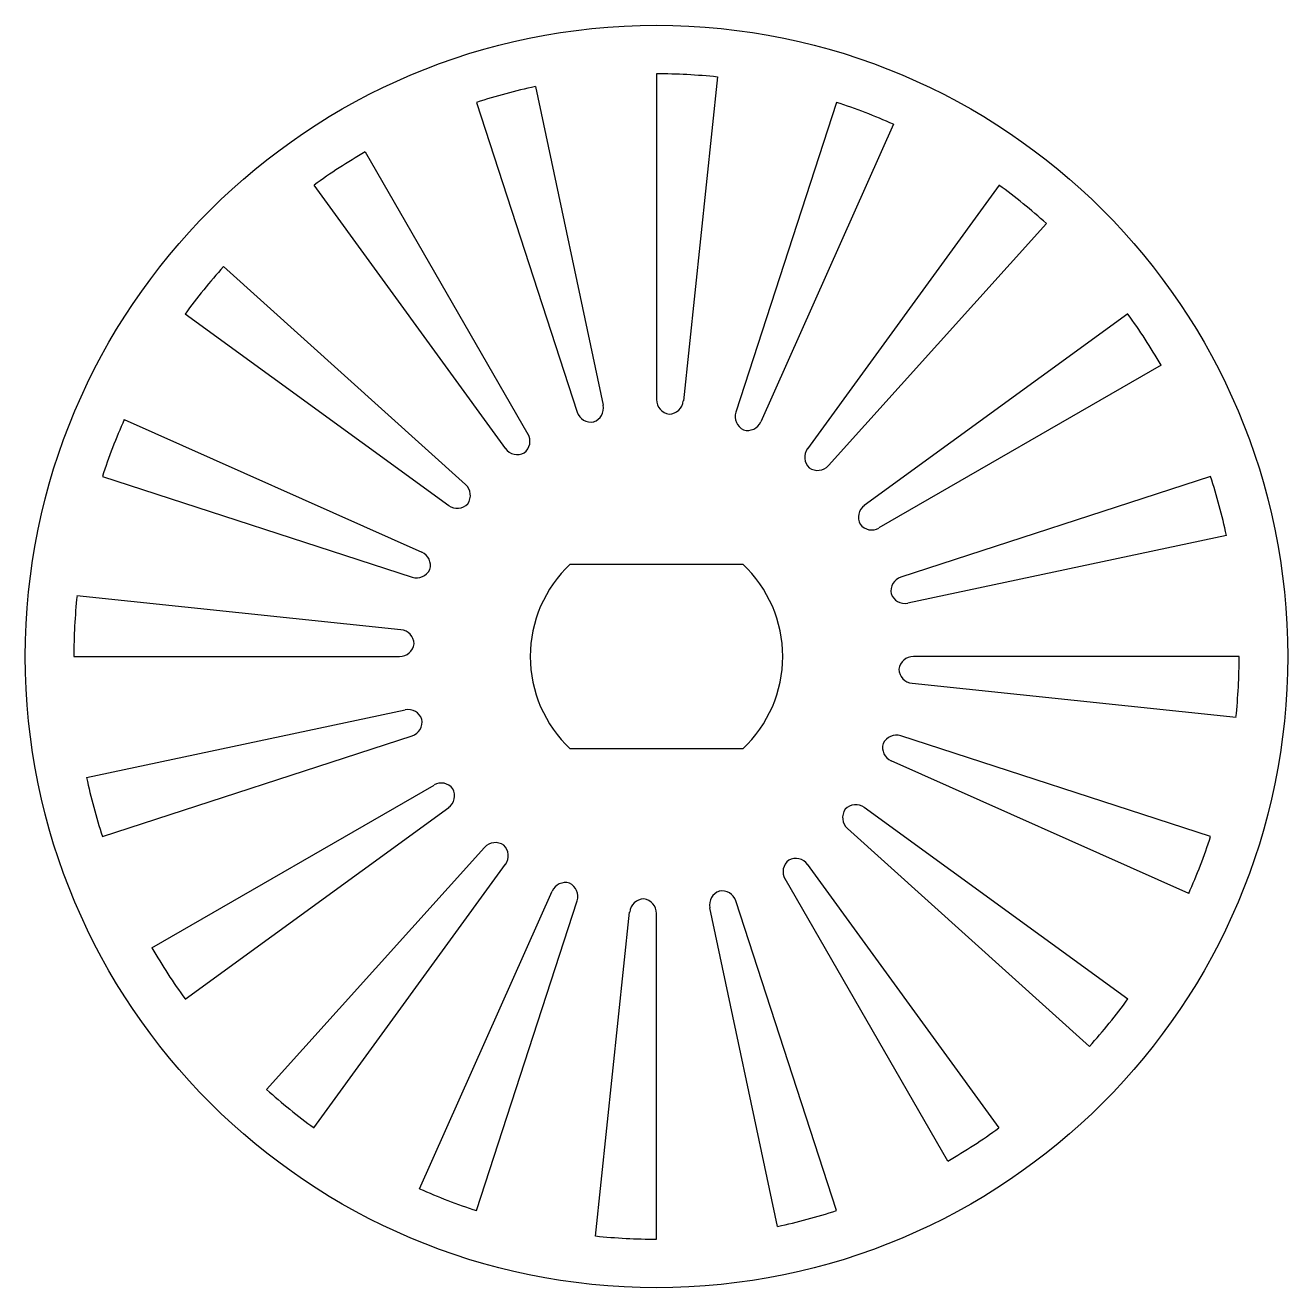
# Model space of a CAD drawing. Extents: x -0.51 to 0.51, y -0.51 to 0.51.
import ezdxf

# ---------------------------------------------------------------- set-up
doc = ezdxf.new("R2010")
doc.units = 0
doc.header["$MEASUREMENT"] = 0
doc.layers.add('VISIBLE', color=7, linetype='CONTINUOUS')

msp = doc.modelspace()

# ---------------------------------------------------------------- linework, layer by layer
at = {"layer": 'VISIBLE'}
for p, q in [((0, 0.4724), (0, 0.2083)), ((-0.0982, 0.4621), (-0.0433, 0.2038)), ((0.0494, 0.4699), (0.0218, 0.2072)), ((-0.146, 0.4493), (-0.0644, 0.1981)), ((0.146, 0.4493), (0.0644, 0.1981)), ((0.1922, 0.4316), (0.0847, 0.1903)), ((-0.2362, 0.4091), (-0.1042, 0.1804)), ((-0.2777, 0.3822), (-0.1225, 0.1685)), ((0.2777, 0.3822), (0.1225, 0.1685)), ((0.3161, 0.3511), (0.1394, 0.1548)), ((-0.3511, 0.3161), (-0.1548, 0.1394)), ((-0.3822, 0.2777), (-0.1685, 0.1225)), ((0.3822, 0.2777), (0.1685, 0.1225)), ((0.4091, 0.2362), (0.1804, 0.1042)), ((-0.4316, 0.1922), (-0.1903, 0.0847)), ((-0.4493, 0.146), (-0.1981, 0.0644)), ((0.4493, 0.146), (0.1981, 0.0644)), ((0.4621, 0.0982), (0.2038, 0.0433)), ((-0.0699, 0.0748), (0.0699, 0.0748)), ((-0.4699, 0.0494), (-0.2072, 0.0218)), ((-0.4724, 0), (-0.2083, 0)), ((0.4724, 0), (0.2083, 0)), ((0.4699, -0.0494), (0.2072, -0.0218)), ((-0.4621, -0.0982), (-0.2038, -0.0433)), ((-0.4493, -0.146), (-0.1981, -0.0644)), ((0.4493, -0.146), (0.1981, -0.0644)), ((0.0699, -0.0748), (-0.0699, -0.0748)), ((0.4316, -0.1922), (0.1903, -0.0847)), ((-0.4091, -0.2362), (-0.1804, -0.1042)), ((-0.3822, -0.2777), (-0.1685, -0.1225)), ((0.3822, -0.2777), (0.1685, -0.1225)), ((0.3511, -0.3161), (0.1548, -0.1394)), ((-0.3161, -0.3511), (-0.1394, -0.1548)), ((-0.2777, -0.3822), (-0.1225, -0.1685)), ((0.2777, -0.3822), (0.1225, -0.1685)), ((0.2362, -0.4091), (0.1042, -0.1804)), ((-0.1922, -0.4316), (-0.0847, -0.1903)), ((-0.146, -0.4493), (-0.0644, -0.1981)), ((0.0982, -0.4621), (0.0433, -0.2038)), ((0.146, -0.4493), (0.0644, -0.1981)), ((-0.0494, -0.4699), (-0.0218, -0.2072)), ((0, -0.4724), (0, -0.2083))]:
    msp.add_line(p, q, dxfattribs=at)
msp.add_circle((0, 0), 0.5118, dxfattribs=at)
for centre, radius, start, end in [((0, 0), 0.4724, 84, 90), ((0, 0), 0.4724, 102, 108), ((0, 0), 0.4724, 66, 72), ((0, 0), 0.4724, 120, 126), ((0, 0), 0.4724, 48, 54), ((0, 0), 0.4724, 138, 144), ((0, 0), 0.4724, 30, 36), ((0.0118, 0.2083), 0.0118, 180, 262.6695), ((0.01, 0.2084), 0.0118, 271.3305, 354), ((-0.0531, 0.2018), 0.0118, 198, 280.6695), ((-0.0549, 0.2013), 0.0118, 289.3305, 12), ((0.0756, 0.1945), 0.0118, 162, 244.6695), ((0, 0), 0.4724, 156, 162), ((0.0739, 0.1951), 0.0118, 253.3305, 336), ((-0.1144, 0.1745), 0.0118, 307.3305, 30), ((-0.1129, 0.1755), 0.0118, 216, 298.6695), ((0.132, 0.1616), 0.0118, 144, 226.6695), ((0.1306, 0.1627), 0.0118, 235.3305, 318), ((0, 0), 0.4724, 12, 18), ((-0.1627, 0.1306), 0.0118, 325.3305, 48), ((-0.1616, 0.132), 0.0118, 234, 316.6695), ((0.1755, 0.1129), 0.0118, 126, 208.6695), ((0.1745, 0.1144), 0.0118, 217.3305, 300), ((-0.1951, 0.0739), 0.0118, 343.3305, 66), ((0, 0), 0.1024, 133.0491, 226.9509), ((0, 0), 0.1024, 313.0491, 46.9509), ((-0.1945, 0.0756), 0.0118, 252, 334.6695), ((0.2018, 0.0531), 0.0118, 108, 190.6695), ((0, 0), 0.4724, 174, 180), ((0.2013, 0.0549), 0.0118, 199.3305, 282), ((-0.2084, 0.01), 0.0118, 1.3305, 84), ((-0.2083, 0.0118), 0.0118, 270, 352.6695), ((0, 0), 0.4724, 354, 0), ((0.2083, -0.0118), 0.0118, 90, 172.6695), ((0.2084, -0.01), 0.0118, 181.3305, 264), ((-0.2013, -0.0549), 0.0118, 19.3305, 102), ((-0.2018, -0.0531), 0.0118, 288, 10.6695), ((0.1951, -0.0739), 0.0118, 163.3305, 246), ((0.1945, -0.0756), 0.0118, 72, 154.6695), ((0, 0), 0.4724, 192, 198), ((-0.1745, -0.1144), 0.0118, 37.3305, 120), ((-0.1755, -0.1129), 0.0118, 306, 28.6695), ((0.1616, -0.132), 0.0118, 54, 136.6695), ((0.1627, -0.1306), 0.0118, 145.3305, 228), ((-0.1306, -0.1627), 0.0118, 55.3305, 138), ((-0.132, -0.1616), 0.0118, 324, 46.6695), ((0, 0), 0.4724, 336, 342), ((0.1129, -0.1755), 0.0118, 36, 118.6695), ((0.1144, -0.1745), 0.0118, 127.3305, 210), ((-0.0739, -0.1951), 0.0118, 73.3305, 156), ((-0.0756, -0.1945), 0.0118, 342, 64.6695), ((0.0549, -0.2013), 0.0118, 109.3305, 192), ((0.0531, -0.2018), 0.0118, 18, 100.6695), ((-0.01, -0.2084), 0.0118, 91.3305, 174), ((-0.0118, -0.2083), 0.0118, 0, 82.6695), ((0, 0), 0.4724, 210, 216), ((0, 0), 0.4724, 318, 324), ((0, 0), 0.4724, 228, 234), ((0, 0), 0.4724, 300, 306), ((0, 0), 0.4724, 246, 252), ((0, 0), 0.4724, 282, 288), ((0, 0), 0.4724, 264, 270)]:
    msp.add_arc(centre, radius, start, end, dxfattribs=at)

doc.saveas('drawing.dxf')
